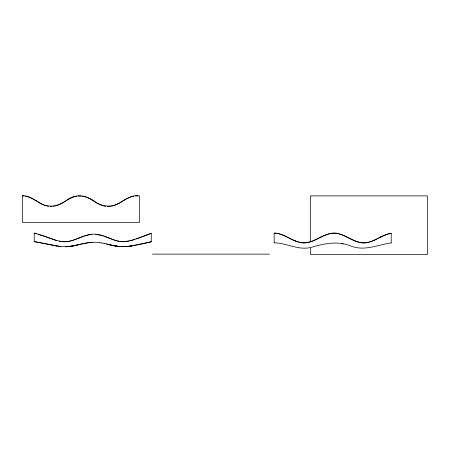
<?xml version="1.0" encoding="UTF-8"?>
<svg xmlns="http://www.w3.org/2000/svg" width="450" height="450" viewBox="0 0 450 450"><rect width="100%" height="100%" fill="white"/><g stroke="black" fill="none" stroke-linecap="round" stroke-linejoin="round"><path stroke-width="0.67" d="M64.344 201.797L66.392 200.604M123.457 200.655C114.064 207.844 102.409 207.816 93.026 200.672M120.825 201.988L126.675 198.636M123.75 200.486L124.335 200.149M64.052 201.966L63.467 202.303M66.684 200.436L69.615 198.816M121.117 202.016L120.532 202.354M124.627 199.986L126.675 198.861M63.174 202.472L61.127 203.591M120.24 202.523L115.262 205.003M318.201 238.359L320.108 237.386M379.946 237.364L372.926 240.778L367.802 242.415A19.463 19.463 0 0 1 360.045 242.46L354.049 240.57M69.907 198.664L70.492 198.371M60.834 203.743L60.249 204.036M318.347 238.416L317.616 238.787M320.4 237.234L319.517 237.819M318.639 238.269L319.224 237.971M379.361 237.797L380.678 236.993M378.484 238.247L379.069 237.949M317.616 238.657L312.351 241.093L307.963 242.426A19.463 19.463 0 0 1 300.201 242.449L295.38 240.936M319.809 237.673L320.839 237.015M379.654 237.651L380.093 237.431M320.4 237.375L322.886 236.16M380.824 236.919L380.239 237.352M377.314 238.838L376.582 239.203M320.692 237.229L321.131 237.009M317.323 238.933L315.861 239.653M380.531 237.206L382.725 236.143M380.678 237.133L380.97 236.987M321.277 236.936L322.009 236.582M381.116 236.919L381.848 236.559M376.436 239.276L375.705 239.631M59.957 204.182L58.202 204.969M322.155 236.509L322.447 236.368M70.785 198.225L71.37 197.949M315.714 239.726L314.983 240.069M375.559 239.704L374.827 240.047M382.433 236.132L387.996 233.933A22.714 22.714 0 0 1 388.62 233.758L388.969 233.668A22.151 22.151 0 0 1 390.116 233.421L391.213 233.224L391.213 242.871M322.74 236.081L330.053 233.466A19.463 19.463 0 0 1 337.809 233.443L343.367 235.26L352.147 239.574M374.681 240.114L373.804 240.514M323.179 236.025L325.08 235.198M314.837 240.137L313.959 240.531M383.017 236.008L384.924 235.181M71.663 197.814L72.54 197.438M373.657 240.576L371.61 241.403M313.813 240.598L311.766 241.419M325.226 235.136L325.957 234.849M385.071 235.119L385.948 234.776M57.909 205.088L55.569 205.881M77.366 238.731L82.491 236.756M72.832 197.319L73.71 196.987M114.969 205.121L112.629 205.903M76.635 239.018L75.172 239.563M140.299 237.341L151.256 233.224L151.256 241.791M141.851 236.908L148.629 234.371M141.334 237.099L130.708 240.581L124.504 241.599A23.895 23.895 0 0 1 119.829 241.369C111.471 240.154 104.198 234.534 95.659 234.371M149.13 234.186L151.256 233.398M140.299 237.482L136.192 238.967M371.464 241.459L370.288 241.858M326.396 234.686L327.42 234.338M311.619 241.476L310.449 241.875L310.449 195.879L427.5 195.879L427.5 254.407L310.449 254.407L310.449 247.438M386.241 234.669L387.264 234.321M83.222 236.492L83.953 236.239M74.441 239.828L72.248 240.553M74.002 196.886L74.88 196.611M134.977 239.383L131.698 240.418M84.684 235.991L89.072 234.816M370.142 241.903L368.679 242.314M327.713 234.242L329.175 233.837M310.303 241.92L308.841 242.325M387.557 234.231L387.996 234.096A22.86 22.86 0 0 1 388.62 233.927M70.785 240.964L71.516 240.767M75.465 196.447L76.635 196.189M129.752 240.93L130.708 240.694M112.337 205.982L110.582 206.336M54.984 206.032L53.516 206.325M79.228 244.491L85.899 243.045L92.16 242.308M368.387 242.387L367.656 242.544M329.468 233.764L330.199 233.612A19.547 19.547 0 0 1 337.663 233.584L338.541 233.786M308.548 242.393L307.817 242.55A19.547 19.547 0 0 1 300.353 242.572L299.475 242.37M148.354 242.359L129.116 246.347L119.801 246.623M148.899 242.291L151.256 241.768C136.654 245.413 121.196 249.204 106.448 243.99M70.054 241.144L68.591 241.442M138.015 244.676L140.074 244.226M72.608 246.004L65.841 246.791C77.226 246.189 88.138 240.75 99.692 242.662M311.136 247.433C324.079 243.472 337.961 240.609 350.994 246.054C364.461 251.421 377.899 244.783 391.213 242.921M128.824 241.138L127.035 241.453M70.374 246.341L78.677 244.62C63.849 249.761 48.921 243.889 34.206 241.661L34.206 233.049L38.329 234.248A188.544 188.544 0 0 1 45.163 236.447L55.716 240.171L60.958 241.414M133.785 245.565L129.116 246.347L131.338 246.054M391.213 233.398L389.835 233.646A21.471 21.471 0 0 0 389.16 233.792M89.803 234.675L91.997 234.388M309.938 247.641C297.63 250.228 286.307 242.882 274.162 242.826M126.174 241.566L124.504 241.701A24.086 24.086 0 0 1 120.583 241.571M78.097 195.975L81.321 195.986M109.704 206.443L107.364 206.494M124.459 246.729L128.447 246.403M135.444 195.969L137.998 195.958M52.054 206.482L50.299 206.494M152.426 254.121L269.483 254.121M274.162 233.224L275.541 233.291A18.54 18.54 0 0 1 276.013 233.331M95.659 234.208L94.196 234.141A21.786 21.786 0 0 0 91.997 234.219C83.498 234.962 76.219 240.143 67.854 241.453A23.023 23.023 0 0 1 63.349 241.656L61.768 241.627M22.5 195.84L24.052 195.986M62.561 241.605L60.958 241.521M96.39 234.439L101.509 235.434M45.551 243.72L60.924 246.611M113.046 245.486L119.801 246.583L104.209 243.495M99.692 242.719L101.97 243.017M105.902 206.342L104.141 205.993M25.256 195.913L22.5 195.593L22.5 222.514L139.551 222.514L139.551 195.84L135.444 195.727A18.951 18.951 0 0 0 134.364 195.851A16.431 16.431 0 0 0 132.531 196.228M115.245 245.981L117.512 246.358M48.544 206.314L47.081 206.01M34.206 241.599L44.972 243.602M25.256 196.155L26.612 196.2M82.491 196.155L83.661 196.408M101.97 243.073L104.209 243.444M119.081 241.352L117.608 241.048M59.288 241.222L60.131 241.386M360.051 242.539L359.319 242.381M52.11 245.121L56.638 246.037M25.757 196.251L26.612 196.442M341.916 243.703L343.08 243.956M47.666 244.159L50.006 244.671M278.696 233.775L277.965 233.618A20.323 20.323 0 0 0 276.919 233.438M108.647 244.451L110.846 244.986M299.329 242.336L295.38 241.042M359.027 242.314L357.559 241.898M279.281 233.921L280.305 234.214M339.126 233.933L340.149 234.225M116.871 240.868L114.677 240.221M103.849 205.914L101.509 205.132M34.206 233.224L36.332 233.826M46.496 205.858L45.326 205.493M84.246 196.56L85.123 196.83M56.638 240.564L51.632 238.888M102.24 235.643L102.971 235.868M357.412 241.852L356.243 241.453M280.597 234.304L281.621 234.653M340.442 234.315L341.466 234.664M103.703 236.104L110.289 238.601M113.214 239.715L113.946 239.974M50.484 238.472L45.163 236.593A189.658 189.658 0 0 0 38.329 234.411M45.034 205.386L44.449 205.166M85.708 197.032L87.463 197.741M356.096 241.397L355.219 241.059M281.914 234.759L283.967 235.586M341.758 234.771L343.806 235.603M112.483 239.451L111.021 238.888M355.072 241.003L354.78 240.879M295.234 240.986L292.303 239.676M101.216 205.014L95.951 202.371M295.088 240.924L294.795 240.801M354.78 240.773L352.147 239.692M43.864 204.93L38.886 202.421M294.795 240.688L291.426 239.248M354.049 240.458L351.27 239.265M284.113 235.648L284.991 236.047M343.952 235.671L344.683 235.997M285.137 236.115L285.868 236.458M344.976 236.132L345.713 236.481M88.048 198.006L88.633 198.281M286.014 236.531L291.279 239.175M345.859 236.554L346.59 236.908M292.157 239.602L291.864 239.462M292.011 239.411L283.528 235.243L278.111 233.477A19.873 19.873 0 0 0 275.541 233.117L274.162 233.049L274.162 242.781M351.124 239.197L350.392 238.832M346.736 236.981L347.468 237.347M88.926 198.428L89.511 198.726M350.246 238.759L348.491 237.864M347.614 237.42L348.345 237.791M32.451 198.546L37.716 201.746M89.803 198.877L90.973 199.507M32.743 198.922L35.376 200.385M91.266 199.671L91.851 200.002M92.149 200.166L92.734 200.503M95.366 202.039L95.659 202.208M38.008 201.921C46.811 208.479 58.41 206.831 66.684 200.227C75.375 193.269 87.114 195.334 95.366 201.836M38.593 202.061L35.376 200.177M27.343 196.644A22.343 22.343 0 0 1 29.233 197.286M29.526 197.398A35.027 35.027 0 0 1 32.152 198.624M126.99 198.748A28.558 28.558 0 0 1 131.934 196.605M132.823 196.397A16.543 16.543 0 0 1 133.723 196.2M126.703 198.681A29.368 29.368 0 0 1 132.514 196.172M26.629 196.132A29.267 29.267 0 0 1 32.434 198.574M67.854 241.56A23.209 23.209 0 0 1 63.349 241.763M367.661 242.556A19.581 19.581 0 0 1 360.045 242.556"/></g></svg>
